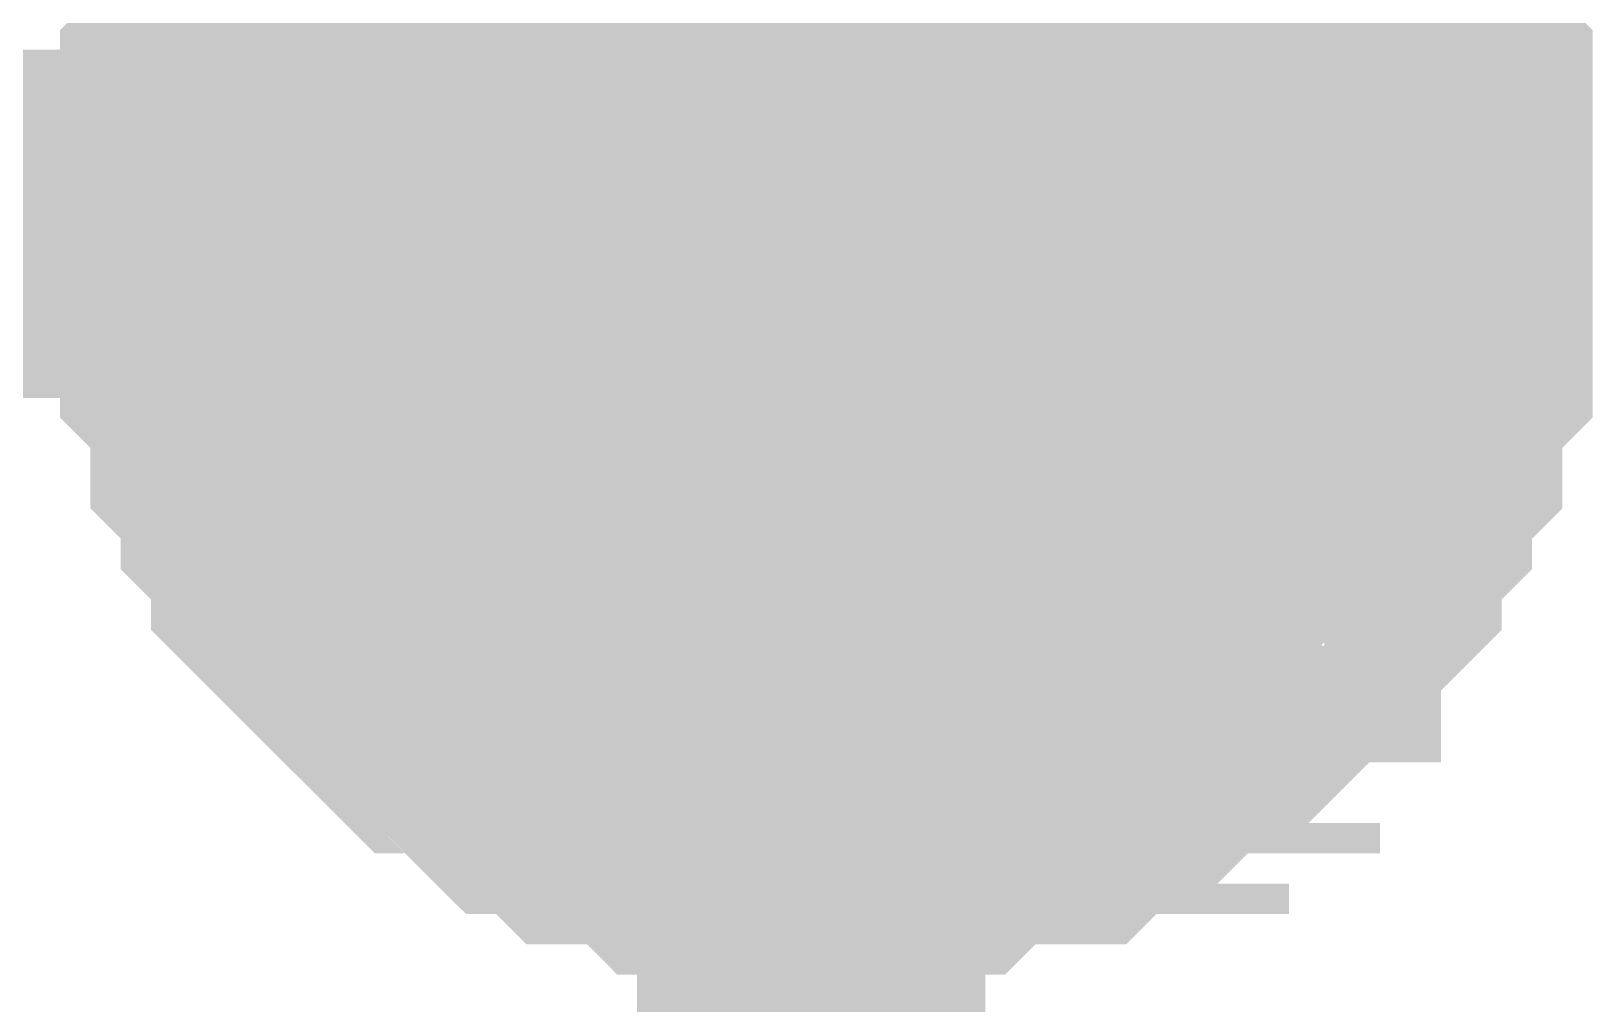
# Model space of a CAD drawing. Header units: inches. Extents: x 0 to 841, y 0 to 594.
# Drawn here: x 76.833 to 78.177, y 64.315 to 65.152 of the extents above; entities that cross this region are included whole.
import ezdxf

# ---------------------------------------------------------------- set-up
doc = ezdxf.new("R2010")
doc.units = ezdxf.units.IN
doc.layers.add('Sheet', color=255, linetype='Continuous')

msp = doc.modelspace()

# ---------------------------------------------------------------- linework, layer by layer
at = {"layer": 'Sheet'}
for points in [[(77.5045, 94.9846, 0.2997, 0.2997, 0), (77.5045, 64.9867, 0.2997, 0.2997, 0), (77.5045, 55.0048, 0.2997, 0.2997, 0), (77.5045, 44.9968, 0.2997, 0.2997, 0), (77.5045, 34.9888, 0.2997, 0.2997, 0)], [(77.008, 64.9867, 0.2997, 0.2997, 0), (77.008, 65.0128, 0.2997, 0.2997, 0), (77.008, 65.039, 0.2997, 0.2997, 0), (77.008, 65.0651, 0.2997, 0.2997, 0), (77.008, 65.0912, 0.2997, 0.2997, 0), (77.0342, 65.1174, 0.2997, 0.2997, 0), (77.0342, 65.1435, 0.2997, 0.2997, 0), (77.0342, 65.1696, 0.2997, 0.2997, 0), (77.0603, 65.1958, 0.2997, 0.2997, 0), (77.0603, 65.2219, 0.2997, 0.2997, 0), (77.0603, 65.248, 0.2997, 0.2997, 0), (77.0864, 65.248, 0.2997, 0.2997, 0), (77.0864, 65.2742, 0.2997, 0.2997, 0), (77.1126, 65.3003, 0.2997, 0.2997, 0), (77.1126, 65.3264, 0.2997, 0.2997, 0)], [(77.008, 64.9867, 0.2997, 0.2997, 0), (77.008, 65.0128, 0.2997, 0.2997, 0), (77.008, 65.039, 0.2997, 0.2997, 0), (77.008, 65.0651, 0.2997, 0.2997, 0), (77.008, 65.0912, 0.2997, 0.2997, 0), (77.0342, 65.1174, 0.2997, 0.2997, 0), (77.0342, 65.1435, 0.2997, 0.2997, 0), (77.0342, 65.1696, 0.2997, 0.2997, 0), (77.0603, 65.1958, 0.2997, 0.2997, 0), (77.0603, 65.2219, 0.2997, 0.2997, 0), (77.0603, 65.248, 0.2997, 0.2997, 0), (77.0864, 65.248, 0.2997, 0.2997, 0), (77.0864, 65.2742, 0.2997, 0.2997, 0), (77.1126, 65.3003, 0.2997, 0.2997, 0), (77.1126, 65.3264, 0.2997, 0.2997, 0)], [(77.008, 64.9867, 0.2997, 0.2997, 0), (77.008, 65.0128, 0.2997, 0.2997, 0), (77.008, 65.039, 0.2997, 0.2997, 0), (77.008, 65.0651, 0.2997, 0.2997, 0), (77.008, 65.0912, 0.2997, 0.2997, 0), (77.0342, 65.1174, 0.2997, 0.2997, 0), (77.0342, 65.1435, 0.2997, 0.2997, 0), (77.0342, 65.1696, 0.2997, 0.2997, 0), (77.0603, 65.1958, 0.2997, 0.2997, 0), (77.0603, 65.2219, 0.2997, 0.2997, 0), (77.0603, 65.248, 0.2997, 0.2997, 0), (77.0864, 65.248, 0.2997, 0.2997, 0), (77.0864, 65.2742, 0.2997, 0.2997, 0), (77.1126, 65.3003, 0.2997, 0.2997, 0), (77.1126, 65.3264, 0.2997, 0.2997, 0)], [(77.008, 64.9867, 0.2997, 0.2997, 0), (77.008, 65.0128, 0.2997, 0.2997, 0), (77.008, 65.039, 0.2997, 0.2997, 0), (77.008, 65.0651, 0.2997, 0.2997, 0), (77.008, 65.0912, 0.2997, 0.2997, 0), (77.0342, 65.1174, 0.2997, 0.2997, 0), (77.0342, 65.1435, 0.2997, 0.2997, 0), (77.0342, 65.1696, 0.2997, 0.2997, 0), (77.0603, 65.1958, 0.2997, 0.2997, 0), (77.0603, 65.2219, 0.2997, 0.2997, 0), (77.0603, 65.248, 0.2997, 0.2997, 0), (77.0864, 65.248, 0.2997, 0.2997, 0), (77.0864, 65.2742, 0.2997, 0.2997, 0), (77.1126, 65.3003, 0.2997, 0.2997, 0), (77.1126, 65.3264, 0.2997, 0.2997, 0)], [(77.8965, 65.3264, 0.2997, 0.2997, 0), (77.9226, 65.3003, 0.2997, 0.2997, 0), (77.9488, 65.2742, 0.2997, 0.2997, 0), (77.9488, 65.248, 0.2997, 0.2997, 0), (77.9749, 65.248, 0.2997, 0.2997, 0), (77.9749, 65.2219, 0.2997, 0.2997, 0), (77.9749, 65.1958, 0.2997, 0.2997, 0), (78.001, 65.1696, 0.2997, 0.2997, 0), (78.001, 65.1435, 0.2997, 0.2997, 0), (78.001, 65.1174, 0.2997, 0.2997, 0), (78.0272, 65.0912, 0.2997, 0.2997, 0), (78.0272, 65.0651, 0.2997, 0.2997, 0), (78.0272, 65.039, 0.2997, 0.2997, 0), (78.0272, 65.0128, 0.2997, 0.2997, 0), (78.0272, 64.9867, 0.2997, 0.2997, 0)], [(77.8965, 65.3264, 0.2997, 0.2997, 0), (77.9226, 65.3003, 0.2997, 0.2997, 0), (77.9488, 65.2742, 0.2997, 0.2997, 0), (77.9488, 65.248, 0.2997, 0.2997, 0), (77.9749, 65.248, 0.2997, 0.2997, 0), (77.9749, 65.2219, 0.2997, 0.2997, 0), (77.9749, 65.1958, 0.2997, 0.2997, 0), (78.001, 65.1696, 0.2997, 0.2997, 0), (78.001, 65.1435, 0.2997, 0.2997, 0), (78.001, 65.1174, 0.2997, 0.2997, 0), (78.0272, 65.0912, 0.2997, 0.2997, 0), (78.0272, 65.0651, 0.2997, 0.2997, 0), (78.0272, 65.039, 0.2997, 0.2997, 0), (78.0272, 65.0128, 0.2997, 0.2997, 0), (78.0272, 64.9867, 0.2997, 0.2997, 0)], [(77.8965, 65.3264, 0.2997, 0.2997, 0), (77.9226, 65.3003, 0.2997, 0.2997, 0), (77.9488, 65.2742, 0.2997, 0.2997, 0), (77.9488, 65.248, 0.2997, 0.2997, 0), (77.9749, 65.248, 0.2997, 0.2997, 0), (77.9749, 65.2219, 0.2997, 0.2997, 0), (77.9749, 65.1958, 0.2997, 0.2997, 0), (78.001, 65.1696, 0.2997, 0.2997, 0), (78.001, 65.1435, 0.2997, 0.2997, 0), (78.001, 65.1174, 0.2997, 0.2997, 0), (78.0272, 65.0912, 0.2997, 0.2997, 0), (78.0272, 65.0651, 0.2997, 0.2997, 0), (78.0272, 65.039, 0.2997, 0.2997, 0), (78.0272, 65.0128, 0.2997, 0.2997, 0), (78.0272, 64.9867, 0.2997, 0.2997, 0)], [(77.8965, 65.3264, 0.2997, 0.2997, 0), (77.9226, 65.3003, 0.2997, 0.2997, 0), (77.9488, 65.2742, 0.2997, 0.2997, 0), (77.9488, 65.248, 0.2997, 0.2997, 0), (77.9749, 65.248, 0.2997, 0.2997, 0), (77.9749, 65.2219, 0.2997, 0.2997, 0), (77.9749, 65.1958, 0.2997, 0.2997, 0), (78.001, 65.1696, 0.2997, 0.2997, 0), (78.001, 65.1435, 0.2997, 0.2997, 0), (78.001, 65.1174, 0.2997, 0.2997, 0), (78.0272, 65.0912, 0.2997, 0.2997, 0), (78.0272, 65.0651, 0.2997, 0.2997, 0), (78.0272, 65.039, 0.2997, 0.2997, 0), (78.0272, 65.0128, 0.2997, 0.2997, 0), (78.0272, 64.9867, 0.2997, 0.2997, 0)], [(77.008, 64.9867, 0.0991, 0.0991, 0), (77.008, 65.0128, 0.0991, 0.0991, 0), (77.008, 65.039, 0.0991, 0.0991, 0), (77.008, 65.0651, 0.0991, 0.0991, 0), (77.008, 65.0912, 0.0991, 0.0991, 0), (77.0342, 65.1174, 0.0991, 0.0991, 0), (77.0342, 65.1435, 0.0991, 0.0991, 0), (77.0342, 65.1696, 0.0991, 0.0991, 0), (77.0603, 65.1958, 0.0991, 0.0991, 0), (77.0603, 65.2219, 0.0991, 0.0991, 0)], [(77.008, 64.9867, 0.0991, 0.0991, 0), (77.008, 65.0128, 0.0991, 0.0991, 0), (77.008, 65.039, 0.0991, 0.0991, 0), (77.008, 65.0651, 0.0991, 0.0991, 0), (77.008, 65.0912, 0.0991, 0.0991, 0), (77.0342, 65.1174, 0.0991, 0.0991, 0), (77.0342, 65.1435, 0.0991, 0.0991, 0), (77.0342, 65.1696, 0.0991, 0.0991, 0), (77.0603, 65.1958, 0.0991, 0.0991, 0), (77.0603, 65.2219, 0.0991, 0.0991, 0)], [(77.008, 64.9867, 0.0991, 0.0991, 0), (77.008, 65.0128, 0.0991, 0.0991, 0), (77.008, 65.039, 0.0991, 0.0991, 0), (77.008, 65.0651, 0.0991, 0.0991, 0), (77.008, 65.0912, 0.0991, 0.0991, 0), (77.0342, 65.1174, 0.0991, 0.0991, 0), (77.0342, 65.1435, 0.0991, 0.0991, 0), (77.0342, 65.1696, 0.0991, 0.0991, 0), (77.0603, 65.1958, 0.0991, 0.0991, 0), (77.0603, 65.2219, 0.0991, 0.0991, 0)], [(77.008, 64.9867, 0.0991, 0.0991, 0), (77.008, 65.0128, 0.0991, 0.0991, 0), (77.008, 65.039, 0.0991, 0.0991, 0), (77.008, 65.0651, 0.0991, 0.0991, 0), (77.008, 65.0912, 0.0991, 0.0991, 0), (77.0342, 65.1174, 0.0991, 0.0991, 0), (77.0342, 65.1435, 0.0991, 0.0991, 0), (77.0342, 65.1696, 0.0991, 0.0991, 0), (77.0603, 65.1958, 0.0991, 0.0991, 0), (77.0603, 65.2219, 0.0991, 0.0991, 0)], [(77.9749, 65.2219, 0.0991, 0.0991, 0), (77.9749, 65.1958, 0.0991, 0.0991, 0), (78.001, 65.1696, 0.0991, 0.0991, 0), (78.001, 65.1435, 0.0991, 0.0991, 0), (78.001, 65.1174, 0.0991, 0.0991, 0), (78.0272, 65.0912, 0.0991, 0.0991, 0), (78.0272, 65.0651, 0.0991, 0.0991, 0), (78.0272, 65.039, 0.0991, 0.0991, 0), (78.0272, 65.0128, 0.0991, 0.0991, 0), (78.0272, 64.9867, 0.0991, 0.0991, 0)], [(77.9749, 65.2219, 0.0991, 0.0991, 0), (77.9749, 65.1958, 0.0991, 0.0991, 0), (78.001, 65.1696, 0.0991, 0.0991, 0), (78.001, 65.1435, 0.0991, 0.0991, 0), (78.001, 65.1174, 0.0991, 0.0991, 0), (78.0272, 65.0912, 0.0991, 0.0991, 0), (78.0272, 65.0651, 0.0991, 0.0991, 0), (78.0272, 65.039, 0.0991, 0.0991, 0), (78.0272, 65.0128, 0.0991, 0.0991, 0), (78.0272, 64.9867, 0.0991, 0.0991, 0)], [(77.9749, 65.2219, 0.0991, 0.0991, 0), (77.9749, 65.1958, 0.0991, 0.0991, 0), (78.001, 65.1696, 0.0991, 0.0991, 0), (78.001, 65.1435, 0.0991, 0.0991, 0), (78.001, 65.1174, 0.0991, 0.0991, 0), (78.0272, 65.0912, 0.0991, 0.0991, 0), (78.0272, 65.0651, 0.0991, 0.0991, 0), (78.0272, 65.039, 0.0991, 0.0991, 0), (78.0272, 65.0128, 0.0991, 0.0991, 0), (78.0272, 64.9867, 0.0991, 0.0991, 0)], [(77.9749, 65.2219, 0.0991, 0.0991, 0), (77.9749, 65.1958, 0.0991, 0.0991, 0), (78.001, 65.1696, 0.0991, 0.0991, 0), (78.001, 65.1435, 0.0991, 0.0991, 0), (78.001, 65.1174, 0.0991, 0.0991, 0), (78.0272, 65.0912, 0.0991, 0.0991, 0), (78.0272, 65.0651, 0.0991, 0.0991, 0), (78.0272, 65.039, 0.0991, 0.0991, 0), (78.0272, 65.0128, 0.0991, 0.0991, 0), (78.0272, 64.9867, 0.0991, 0.0991, 0)], [(72.5135, 64.9867, 0.2997, 0.2997, 0), (77.5045, 64.9867, 0.2997, 0.2997, 0)], [(77.5045, 64.4902, 0.2997, 0.2997, 0), (77.4784, 64.4902, 0.2997, 0.2997, 0), (77.4523, 64.4902, 0.2997, 0.2997, 0), (77.4261, 64.4902, 0.2997, 0.2997, 0), (77.4, 64.4902, 0.2997, 0.2997, 0), (77.3739, 64.5164, 0.2997, 0.2997, 0), (77.3739, 64.5164, 0.2997, 0.2997, 0), (77.3478, 64.5164, 0.2997, 0.2997, 0), (77.3216, 64.5164, 0.2997, 0.2997, 0), (77.2955, 64.5425, 0.2997, 0.2997, 0), (77.2694, 64.5425, 0.2997, 0.2997, 0), (77.2432, 64.5686, 0.2997, 0.2997, 0), (77.2432, 64.5686, 0.2997, 0.2997, 0), (77.2171, 64.5948, 0.2997, 0.2997, 0), (77.191, 64.5948, 0.2997, 0.2997, 0), (77.1648, 64.6209, 0.2997, 0.2997, 0), (77.1648, 64.6209, 0.2997, 0.2997, 0), (77.1387, 64.647, 0.2997, 0.2997, 0), (77.1126, 64.6731, 0.2997, 0.2997, 0), (77.1126, 64.6731, 0.2997, 0.2997, 0), (77.0864, 64.6993, 0.2997, 0.2997, 0), (77.0864, 64.7254, 0.2997, 0.2997, 0), (77.0603, 64.7515, 0.2997, 0.2997, 0), (77.0603, 64.7777, 0.2997, 0.2997, 0), (77.0603, 64.7777, 0.2997, 0.2997, 0), (77.0342, 64.8038, 0.2997, 0.2997, 0), (77.0342, 64.8299, 0.2997, 0.2997, 0), (77.0342, 64.8561, 0.2997, 0.2997, 0), (77.008, 64.8822, 0.2997, 0.2997, 0), (77.008, 64.9083, 0.2997, 0.2997, 0), (77.008, 64.9345, 0.2997, 0.2997, 0), (77.008, 64.9606, 0.2997, 0.2997, 0), (77.008, 64.9867, 0.2997, 0.2997, 0)], [(77.008, 64.9867, 0.2997, 0.2997, 0), (77.008, 64.9867, 0.2997, 0.2997, 0)], [(77.5045, 64.4902, 0.2997, 0.2997, 0), (77.4784, 64.4902, 0.2997, 0.2997, 0), (77.4523, 64.4902, 0.2997, 0.2997, 0), (77.4261, 64.4902, 0.2997, 0.2997, 0), (77.4, 64.4902, 0.2997, 0.2997, 0), (77.3739, 64.5164, 0.2997, 0.2997, 0), (77.3739, 64.5164, 0.2997, 0.2997, 0), (77.3478, 64.5164, 0.2997, 0.2997, 0), (77.3216, 64.5164, 0.2997, 0.2997, 0), (77.2955, 64.5425, 0.2997, 0.2997, 0), (77.2694, 64.5425, 0.2997, 0.2997, 0), (77.2432, 64.5686, 0.2997, 0.2997, 0), (77.2432, 64.5686, 0.2997, 0.2997, 0), (77.2171, 64.5948, 0.2997, 0.2997, 0), (77.191, 64.5948, 0.2997, 0.2997, 0), (77.1648, 64.6209, 0.2997, 0.2997, 0), (77.1648, 64.6209, 0.2997, 0.2997, 0), (77.1387, 64.647, 0.2997, 0.2997, 0), (77.1126, 64.6731, 0.2997, 0.2997, 0), (77.1126, 64.6731, 0.2997, 0.2997, 0), (77.0864, 64.6993, 0.2997, 0.2997, 0), (77.0864, 64.7254, 0.2997, 0.2997, 0), (77.0603, 64.7515, 0.2997, 0.2997, 0), (77.0603, 64.7777, 0.2997, 0.2997, 0), (77.0603, 64.7777, 0.2997, 0.2997, 0), (77.0342, 64.8038, 0.2997, 0.2997, 0), (77.0342, 64.8299, 0.2997, 0.2997, 0), (77.0342, 64.8561, 0.2997, 0.2997, 0), (77.008, 64.8822, 0.2997, 0.2997, 0), (77.008, 64.9083, 0.2997, 0.2997, 0), (77.008, 64.9345, 0.2997, 0.2997, 0), (77.008, 64.9606, 0.2997, 0.2997, 0), (77.008, 64.9867, 0.2997, 0.2997, 0)], [(77.008, 64.9867, 0.2997, 0.2997, 0), (77.008, 64.9867, 0.2997, 0.2997, 0)], [(77.5045, 64.4902, 0.2997, 0.2997, 0), (77.4784, 64.4902, 0.2997, 0.2997, 0), (77.4523, 64.4902, 0.2997, 0.2997, 0), (77.4261, 64.4902, 0.2997, 0.2997, 0), (77.4, 64.4902, 0.2997, 0.2997, 0), (77.3739, 64.5164, 0.2997, 0.2997, 0), (77.3739, 64.5164, 0.2997, 0.2997, 0), (77.3478, 64.5164, 0.2997, 0.2997, 0), (77.3216, 64.5164, 0.2997, 0.2997, 0), (77.2955, 64.5425, 0.2997, 0.2997, 0), (77.2694, 64.5425, 0.2997, 0.2997, 0), (77.2432, 64.5686, 0.2997, 0.2997, 0), (77.2432, 64.5686, 0.2997, 0.2997, 0), (77.2171, 64.5948, 0.2997, 0.2997, 0), (77.191, 64.5948, 0.2997, 0.2997, 0), (77.1648, 64.6209, 0.2997, 0.2997, 0), (77.1648, 64.6209, 0.2997, 0.2997, 0), (77.1387, 64.647, 0.2997, 0.2997, 0), (77.1126, 64.6731, 0.2997, 0.2997, 0), (77.1126, 64.6731, 0.2997, 0.2997, 0), (77.0864, 64.6993, 0.2997, 0.2997, 0), (77.0864, 64.7254, 0.2997, 0.2997, 0), (77.0603, 64.7515, 0.2997, 0.2997, 0), (77.0603, 64.7777, 0.2997, 0.2997, 0), (77.0603, 64.7777, 0.2997, 0.2997, 0), (77.0342, 64.8038, 0.2997, 0.2997, 0), (77.0342, 64.8299, 0.2997, 0.2997, 0), (77.0342, 64.8561, 0.2997, 0.2997, 0), (77.008, 64.8822, 0.2997, 0.2997, 0), (77.008, 64.9083, 0.2997, 0.2997, 0), (77.008, 64.9345, 0.2997, 0.2997, 0), (77.008, 64.9606, 0.2997, 0.2997, 0), (77.008, 64.9867, 0.2997, 0.2997, 0)], [(77.008, 64.9867, 0.2997, 0.2997, 0), (77.008, 64.9867, 0.2997, 0.2997, 0)], [(77.5045, 64.4902, 0.2997, 0.2997, 0), (77.4784, 64.4902, 0.2997, 0.2997, 0), (77.4523, 64.4902, 0.2997, 0.2997, 0), (77.4261, 64.4902, 0.2997, 0.2997, 0), (77.4, 64.4902, 0.2997, 0.2997, 0), (77.3739, 64.5164, 0.2997, 0.2997, 0), (77.3739, 64.5164, 0.2997, 0.2997, 0), (77.3478, 64.5164, 0.2997, 0.2997, 0), (77.3216, 64.5164, 0.2997, 0.2997, 0), (77.2955, 64.5425, 0.2997, 0.2997, 0), (77.2694, 64.5425, 0.2997, 0.2997, 0), (77.2432, 64.5686, 0.2997, 0.2997, 0), (77.2432, 64.5686, 0.2997, 0.2997, 0), (77.2171, 64.5948, 0.2997, 0.2997, 0), (77.191, 64.5948, 0.2997, 0.2997, 0), (77.1648, 64.6209, 0.2997, 0.2997, 0), (77.1648, 64.6209, 0.2997, 0.2997, 0), (77.1387, 64.647, 0.2997, 0.2997, 0), (77.1126, 64.6731, 0.2997, 0.2997, 0), (77.1126, 64.6731, 0.2997, 0.2997, 0), (77.0864, 64.6993, 0.2997, 0.2997, 0), (77.0864, 64.7254, 0.2997, 0.2997, 0), (77.0603, 64.7515, 0.2997, 0.2997, 0), (77.0603, 64.7777, 0.2997, 0.2997, 0), (77.0603, 64.7777, 0.2997, 0.2997, 0), (77.0342, 64.8038, 0.2997, 0.2997, 0), (77.0342, 64.8299, 0.2997, 0.2997, 0), (77.0342, 64.8561, 0.2997, 0.2997, 0), (77.008, 64.8822, 0.2997, 0.2997, 0), (77.008, 64.9083, 0.2997, 0.2997, 0), (77.008, 64.9345, 0.2997, 0.2997, 0), (77.008, 64.9606, 0.2997, 0.2997, 0), (77.008, 64.9867, 0.2997, 0.2997, 0)], [(77.008, 64.9867, 0.2997, 0.2997, 0), (77.008, 64.9867, 0.2997, 0.2997, 0)], [(78.0272, 64.9867, 0.2997, 0.2997, 0), (78.0272, 64.9606, 0.2997, 0.2997, 0), (78.0272, 64.9345, 0.2997, 0.2997, 0), (78.0272, 64.9083, 0.2997, 0.2997, 0), (78.0272, 64.8822, 0.2997, 0.2997, 0), (78.001, 64.8561, 0.2997, 0.2997, 0), (78.001, 64.8299, 0.2997, 0.2997, 0), (78.001, 64.8038, 0.2997, 0.2997, 0), (77.9749, 64.7777, 0.2997, 0.2997, 0), (77.9749, 64.7777, 0.2997, 0.2997, 0), (77.9749, 64.7515, 0.2997, 0.2997, 0), (77.9488, 64.7254, 0.2997, 0.2997, 0), (77.9488, 64.6993, 0.2997, 0.2997, 0), (77.9226, 64.6731, 0.2997, 0.2997, 0), (77.8965, 64.6731, 0.2997, 0.2997, 0), (77.8965, 64.647, 0.2997, 0.2997, 0), (77.8704, 64.6209, 0.2997, 0.2997, 0), (77.8442, 64.6209, 0.2997, 0.2997, 0), (77.8442, 64.5948, 0.2997, 0.2997, 0), (77.8181, 64.5948, 0.2997, 0.2997, 0), (77.792, 64.5686, 0.2997, 0.2997, 0), (77.7658, 64.5686, 0.2997, 0.2997, 0), (77.7658, 64.5425, 0.2997, 0.2997, 0), (77.7397, 64.5425, 0.2997, 0.2997, 0), (77.7136, 64.5164, 0.2997, 0.2997, 0), (77.6875, 64.5164, 0.2997, 0.2997, 0), (77.6613, 64.5164, 0.2997, 0.2997, 0), (77.6352, 64.5164, 0.2997, 0.2997, 0), (77.6091, 64.4902, 0.2997, 0.2997, 0), (77.5829, 64.4902, 0.2997, 0.2997, 0), (77.5568, 64.4902, 0.2997, 0.2997, 0), (77.5307, 64.4902, 0.2997, 0.2997, 0), (77.5045, 64.4902, 0.2997, 0.2997, 0)], [(78.0272, 64.9867, 0.2997, 0.2997, 0), (78.0272, 64.9606, 0.2997, 0.2997, 0), (78.0272, 64.9345, 0.2997, 0.2997, 0), (78.0272, 64.9083, 0.2997, 0.2997, 0), (78.0272, 64.8822, 0.2997, 0.2997, 0), (78.001, 64.8561, 0.2997, 0.2997, 0), (78.001, 64.8299, 0.2997, 0.2997, 0), (78.001, 64.8038, 0.2997, 0.2997, 0), (77.9749, 64.7777, 0.2997, 0.2997, 0), (77.9749, 64.7777, 0.2997, 0.2997, 0), (77.9749, 64.7515, 0.2997, 0.2997, 0), (77.9488, 64.7254, 0.2997, 0.2997, 0), (77.9488, 64.6993, 0.2997, 0.2997, 0), (77.9226, 64.6731, 0.2997, 0.2997, 0), (77.8965, 64.6731, 0.2997, 0.2997, 0), (77.8965, 64.647, 0.2997, 0.2997, 0), (77.8704, 64.6209, 0.2997, 0.2997, 0), (77.8442, 64.6209, 0.2997, 0.2997, 0), (77.8442, 64.5948, 0.2997, 0.2997, 0), (77.8181, 64.5948, 0.2997, 0.2997, 0), (77.792, 64.5686, 0.2997, 0.2997, 0), (77.7658, 64.5686, 0.2997, 0.2997, 0), (77.7658, 64.5425, 0.2997, 0.2997, 0), (77.7397, 64.5425, 0.2997, 0.2997, 0), (77.7136, 64.5164, 0.2997, 0.2997, 0), (77.6875, 64.5164, 0.2997, 0.2997, 0), (77.6613, 64.5164, 0.2997, 0.2997, 0), (77.6352, 64.5164, 0.2997, 0.2997, 0), (77.6091, 64.4902, 0.2997, 0.2997, 0), (77.5829, 64.4902, 0.2997, 0.2997, 0), (77.5568, 64.4902, 0.2997, 0.2997, 0), (77.5307, 64.4902, 0.2997, 0.2997, 0), (77.5045, 64.4902, 0.2997, 0.2997, 0)], [(78.0272, 64.9867, 0.2997, 0.2997, 0), (78.0272, 64.9606, 0.2997, 0.2997, 0), (78.0272, 64.9345, 0.2997, 0.2997, 0), (78.0272, 64.9083, 0.2997, 0.2997, 0), (78.0272, 64.8822, 0.2997, 0.2997, 0), (78.001, 64.8561, 0.2997, 0.2997, 0), (78.001, 64.8299, 0.2997, 0.2997, 0), (78.001, 64.8038, 0.2997, 0.2997, 0), (77.9749, 64.7777, 0.2997, 0.2997, 0), (77.9749, 64.7777, 0.2997, 0.2997, 0), (77.9749, 64.7515, 0.2997, 0.2997, 0), (77.9488, 64.7254, 0.2997, 0.2997, 0), (77.9488, 64.6993, 0.2997, 0.2997, 0), (77.9226, 64.6731, 0.2997, 0.2997, 0), (77.8965, 64.6731, 0.2997, 0.2997, 0), (77.8965, 64.647, 0.2997, 0.2997, 0), (77.8704, 64.6209, 0.2997, 0.2997, 0), (77.8442, 64.6209, 0.2997, 0.2997, 0), (77.8442, 64.5948, 0.2997, 0.2997, 0), (77.8181, 64.5948, 0.2997, 0.2997, 0), (77.792, 64.5686, 0.2997, 0.2997, 0), (77.7658, 64.5686, 0.2997, 0.2997, 0), (77.7658, 64.5425, 0.2997, 0.2997, 0), (77.7397, 64.5425, 0.2997, 0.2997, 0), (77.7136, 64.5164, 0.2997, 0.2997, 0), (77.6875, 64.5164, 0.2997, 0.2997, 0), (77.6613, 64.5164, 0.2997, 0.2997, 0), (77.6352, 64.5164, 0.2997, 0.2997, 0), (77.6091, 64.4902, 0.2997, 0.2997, 0), (77.5829, 64.4902, 0.2997, 0.2997, 0), (77.5568, 64.4902, 0.2997, 0.2997, 0), (77.5307, 64.4902, 0.2997, 0.2997, 0), (77.5045, 64.4902, 0.2997, 0.2997, 0)], [(78.0272, 64.9867, 0.2997, 0.2997, 0), (78.0272, 64.9606, 0.2997, 0.2997, 0), (78.0272, 64.9345, 0.2997, 0.2997, 0), (78.0272, 64.9083, 0.2997, 0.2997, 0), (78.0272, 64.8822, 0.2997, 0.2997, 0), (78.001, 64.8561, 0.2997, 0.2997, 0), (78.001, 64.8299, 0.2997, 0.2997, 0), (78.001, 64.8038, 0.2997, 0.2997, 0), (77.9749, 64.7777, 0.2997, 0.2997, 0), (77.9749, 64.7777, 0.2997, 0.2997, 0), (77.9749, 64.7515, 0.2997, 0.2997, 0), (77.9488, 64.7254, 0.2997, 0.2997, 0), (77.9488, 64.6993, 0.2997, 0.2997, 0), (77.9226, 64.6731, 0.2997, 0.2997, 0), (77.8965, 64.6731, 0.2997, 0.2997, 0), (77.8965, 64.647, 0.2997, 0.2997, 0), (77.8704, 64.6209, 0.2997, 0.2997, 0), (77.8442, 64.6209, 0.2997, 0.2997, 0), (77.8442, 64.5948, 0.2997, 0.2997, 0), (77.8181, 64.5948, 0.2997, 0.2997, 0), (77.792, 64.5686, 0.2997, 0.2997, 0), (77.7658, 64.5686, 0.2997, 0.2997, 0), (77.7658, 64.5425, 0.2997, 0.2997, 0), (77.7397, 64.5425, 0.2997, 0.2997, 0), (77.7136, 64.5164, 0.2997, 0.2997, 0), (77.6875, 64.5164, 0.2997, 0.2997, 0), (77.6613, 64.5164, 0.2997, 0.2997, 0), (77.6352, 64.5164, 0.2997, 0.2997, 0), (77.6091, 64.4902, 0.2997, 0.2997, 0), (77.5829, 64.4902, 0.2997, 0.2997, 0), (77.5568, 64.4902, 0.2997, 0.2997, 0), (77.5307, 64.4902, 0.2997, 0.2997, 0), (77.5045, 64.4902, 0.2997, 0.2997, 0)], [(78.0272, 64.9867, 0.2997, 0.2997, 0), (78.0272, 64.9867, 0.2997, 0.2997, 0), (78.0272, 64.9867, 0.2997, 0.2997, 0), (78.0272, 64.9867, 0.2997, 0.2997, 0), (78.0272, 64.9867, 0.2997, 0.2997, 0), (78.0272, 64.9867, 0.2997, 0.2997, 0), (78.0272, 64.9867, 0.2997, 0.2997, 0), (78.0272, 64.9867, 0.2997, 0.2997, 0), (78.0272, 64.9867, 0.2997, 0.2997, 0), (78.0272, 64.9867, 0.2997, 0.2997, 0), (78.0272, 64.9867, 0.2997, 0.2997, 0), (78.0272, 64.9867, 0.2997, 0.2997, 0), (78.0272, 64.9867, 0.2997, 0.2997, 0), (78.0272, 64.9867, 0.2997, 0.2997, 0), (78.0272, 64.9867, 0.2997, 0.2997, 0), (78.0272, 64.9867, 0.2997, 0.2997, 0), (78.0272, 64.9867, 0.2997, 0.2997, 0), (78.0272, 64.9867, 0.2997, 0.2997, 0), (78.0272, 64.9867, 0.2997, 0.2997, 0), (78.0272, 64.9867, 0.2997, 0.2997, 0), (78.0272, 64.9867, 0.2997, 0.2997, 0), (78.0272, 64.9867, 0.2997, 0.2997, 0), (78.0272, 64.9867, 0.2997, 0.2997, 0), (78.0272, 64.9867, 0.2997, 0.2997, 0), (78.0272, 64.9867, 0.2997, 0.2997, 0), (78.0272, 64.9867, 0.2997, 0.2997, 0), (78.0272, 64.9867, 0.2997, 0.2997, 0), (78.0272, 64.9867, 0.2997, 0.2997, 0), (78.0272, 64.9867, 0.2997, 0.2997, 0), (78.0272, 64.9867, 0.2997, 0.2997, 0), (78.0272, 64.9867, 0.2997, 0.2997, 0), (78.0272, 64.9867, 0.2997, 0.2997, 0), (78.0272, 64.9867, 0.2997, 0.2997, 0)], [(78.0272, 64.9867, 0.2997, 0.2997, 0), (78.0272, 64.9867, 0.2997, 0.2997, 0)], [(78.0272, 64.9867, 0.2997, 0.2997, 0), (78.0272, 64.9867, 0.2997, 0.2997, 0), (78.0272, 64.9867, 0.2997, 0.2997, 0), (78.0272, 64.9867, 0.2997, 0.2997, 0), (78.0272, 64.9867, 0.2997, 0.2997, 0), (78.0272, 64.9867, 0.2997, 0.2997, 0), (78.0272, 64.9867, 0.2997, 0.2997, 0), (78.0272, 64.9867, 0.2997, 0.2997, 0), (78.0272, 64.9867, 0.2997, 0.2997, 0), (78.0272, 64.9867, 0.2997, 0.2997, 0), (78.0272, 64.9867, 0.2997, 0.2997, 0), (78.0272, 64.9867, 0.2997, 0.2997, 0), (78.0272, 64.9867, 0.2997, 0.2997, 0), (78.0272, 64.9867, 0.2997, 0.2997, 0), (78.0272, 64.9867, 0.2997, 0.2997, 0), (78.0272, 64.9867, 0.2997, 0.2997, 0), (78.0272, 64.9867, 0.2997, 0.2997, 0), (78.0272, 64.9867, 0.2997, 0.2997, 0), (78.0272, 64.9867, 0.2997, 0.2997, 0), (78.0272, 64.9867, 0.2997, 0.2997, 0), (78.0272, 64.9867, 0.2997, 0.2997, 0), (78.0272, 64.9867, 0.2997, 0.2997, 0), (78.0272, 64.9867, 0.2997, 0.2997, 0), (78.0272, 64.9867, 0.2997, 0.2997, 0), (78.0272, 64.9867, 0.2997, 0.2997, 0), (78.0272, 64.9867, 0.2997, 0.2997, 0), (78.0272, 64.9867, 0.2997, 0.2997, 0), (78.0272, 64.9867, 0.2997, 0.2997, 0), (78.0272, 64.9867, 0.2997, 0.2997, 0), (78.0272, 64.9867, 0.2997, 0.2997, 0), (78.0272, 64.9867, 0.2997, 0.2997, 0), (78.0272, 64.9867, 0.2997, 0.2997, 0), (78.0272, 64.9867, 0.2997, 0.2997, 0)], [(78.0272, 64.9867, 0.2997, 0.2997, 0), (78.0272, 64.9867, 0.2997, 0.2997, 0)], [(78.0272, 64.9867, 0.2997, 0.2997, 0), (78.0272, 64.9867, 0.2997, 0.2997, 0), (78.0272, 64.9867, 0.2997, 0.2997, 0), (78.0272, 64.9867, 0.2997, 0.2997, 0), (78.0272, 64.9867, 0.2997, 0.2997, 0), (78.0272, 64.9867, 0.2997, 0.2997, 0), (78.0272, 64.9867, 0.2997, 0.2997, 0), (78.0272, 64.9867, 0.2997, 0.2997, 0), (78.0272, 64.9867, 0.2997, 0.2997, 0), (78.0272, 64.9867, 0.2997, 0.2997, 0), (78.0272, 64.9867, 0.2997, 0.2997, 0), (78.0272, 64.9867, 0.2997, 0.2997, 0), (78.0272, 64.9867, 0.2997, 0.2997, 0), (78.0272, 64.9867, 0.2997, 0.2997, 0), (78.0272, 64.9867, 0.2997, 0.2997, 0), (78.0272, 64.9867, 0.2997, 0.2997, 0), (78.0272, 64.9867, 0.2997, 0.2997, 0), (78.0272, 64.9867, 0.2997, 0.2997, 0), (78.0272, 64.9867, 0.2997, 0.2997, 0), (78.0272, 64.9867, 0.2997, 0.2997, 0), (78.0272, 64.9867, 0.2997, 0.2997, 0), (78.0272, 64.9867, 0.2997, 0.2997, 0), (78.0272, 64.9867, 0.2997, 0.2997, 0), (78.0272, 64.9867, 0.2997, 0.2997, 0), (78.0272, 64.9867, 0.2997, 0.2997, 0), (78.0272, 64.9867, 0.2997, 0.2997, 0), (78.0272, 64.9867, 0.2997, 0.2997, 0), (78.0272, 64.9867, 0.2997, 0.2997, 0), (78.0272, 64.9867, 0.2997, 0.2997, 0), (78.0272, 64.9867, 0.2997, 0.2997, 0), (78.0272, 64.9867, 0.2997, 0.2997, 0), (78.0272, 64.9867, 0.2997, 0.2997, 0), (78.0272, 64.9867, 0.2997, 0.2997, 0)], [(78.0272, 64.9867, 0.2997, 0.2997, 0), (78.0272, 64.9867, 0.2997, 0.2997, 0)], [(78.0272, 64.9867, 0.2997, 0.2997, 0), (78.0272, 64.9867, 0.2997, 0.2997, 0), (78.0272, 64.9867, 0.2997, 0.2997, 0), (78.0272, 64.9867, 0.2997, 0.2997, 0), (78.0272, 64.9867, 0.2997, 0.2997, 0), (78.0272, 64.9867, 0.2997, 0.2997, 0), (78.0272, 64.9867, 0.2997, 0.2997, 0), (78.0272, 64.9867, 0.2997, 0.2997, 0), (78.0272, 64.9867, 0.2997, 0.2997, 0), (78.0272, 64.9867, 0.2997, 0.2997, 0), (78.0272, 64.9867, 0.2997, 0.2997, 0), (78.0272, 64.9867, 0.2997, 0.2997, 0), (78.0272, 64.9867, 0.2997, 0.2997, 0), (78.0272, 64.9867, 0.2997, 0.2997, 0), (78.0272, 64.9867, 0.2997, 0.2997, 0), (78.0272, 64.9867, 0.2997, 0.2997, 0), (78.0272, 64.9867, 0.2997, 0.2997, 0), (78.0272, 64.9867, 0.2997, 0.2997, 0), (78.0272, 64.9867, 0.2997, 0.2997, 0), (78.0272, 64.9867, 0.2997, 0.2997, 0), (78.0272, 64.9867, 0.2997, 0.2997, 0), (78.0272, 64.9867, 0.2997, 0.2997, 0), (78.0272, 64.9867, 0.2997, 0.2997, 0), (78.0272, 64.9867, 0.2997, 0.2997, 0), (78.0272, 64.9867, 0.2997, 0.2997, 0), (78.0272, 64.9867, 0.2997, 0.2997, 0), (78.0272, 64.9867, 0.2997, 0.2997, 0), (78.0272, 64.9867, 0.2997, 0.2997, 0), (78.0272, 64.9867, 0.2997, 0.2997, 0), (78.0272, 64.9867, 0.2997, 0.2997, 0), (78.0272, 64.9867, 0.2997, 0.2997, 0), (78.0272, 64.9867, 0.2997, 0.2997, 0), (78.0272, 64.9867, 0.2997, 0.2997, 0)], [(78.0272, 64.9867, 0.2997, 0.2997, 0), (78.0272, 64.9867, 0.2997, 0.2997, 0)], [(77.5045, 64.4902, 0.0991, 0.0991, 0), (77.4784, 64.4902, 0.0991, 0.0991, 0), (77.4523, 64.4902, 0.0991, 0.0991, 0), (77.4261, 64.4902, 0.0991, 0.0991, 0), (77.4, 64.4902, 0.0991, 0.0991, 0), (77.3739, 64.5164, 0.0991, 0.0991, 0), (77.3739, 64.5164, 0.0991, 0.0991, 0), (77.3478, 64.5164, 0.0991, 0.0991, 0), (77.3216, 64.5164, 0.0991, 0.0991, 0), (77.2955, 64.5425, 0.0991, 0.0991, 0), (77.2694, 64.5425, 0.0991, 0.0991, 0), (77.2432, 64.5686, 0.0991, 0.0991, 0), (77.2432, 64.5686, 0.0991, 0.0991, 0), (77.2171, 64.5948, 0.0991, 0.0991, 0), (77.191, 64.5948, 0.0991, 0.0991, 0), (77.1648, 64.6209, 0.0991, 0.0991, 0), (77.1648, 64.6209, 0.0991, 0.0991, 0), (77.1387, 64.647, 0.0991, 0.0991, 0), (77.1126, 64.6731, 0.0991, 0.0991, 0), (77.1126, 64.6731, 0.0991, 0.0991, 0), (77.0864, 64.6993, 0.0991, 0.0991, 0), (77.0864, 64.7254, 0.0991, 0.0991, 0), (77.0603, 64.7515, 0.0991, 0.0991, 0), (77.0603, 64.7777, 0.0991, 0.0991, 0), (77.0603, 64.7777, 0.0991, 0.0991, 0), (77.0342, 64.8038, 0.0991, 0.0991, 0), (77.0342, 64.8299, 0.0991, 0.0991, 0), (77.0342, 64.8561, 0.0991, 0.0991, 0), (77.008, 64.8822, 0.0991, 0.0991, 0), (77.008, 64.9083, 0.0991, 0.0991, 0), (77.008, 64.9345, 0.0991, 0.0991, 0), (77.008, 64.9606, 0.0991, 0.0991, 0), (77.008, 64.9867, 0.0991, 0.0991, 0)], [(77.008, 64.9867, 0.0991, 0.0991, 0), (77.008, 64.9867, 0.0991, 0.0991, 0)], [(77.5045, 64.4902, 0.0991, 0.0991, 0), (77.4784, 64.4902, 0.0991, 0.0991, 0), (77.4523, 64.4902, 0.0991, 0.0991, 0), (77.4261, 64.4902, 0.0991, 0.0991, 0), (77.4, 64.4902, 0.0991, 0.0991, 0), (77.3739, 64.5164, 0.0991, 0.0991, 0), (77.3739, 64.5164, 0.0991, 0.0991, 0), (77.3478, 64.5164, 0.0991, 0.0991, 0), (77.3216, 64.5164, 0.0991, 0.0991, 0), (77.2955, 64.5425, 0.0991, 0.0991, 0), (77.2694, 64.5425, 0.0991, 0.0991, 0), (77.2432, 64.5686, 0.0991, 0.0991, 0), (77.2432, 64.5686, 0.0991, 0.0991, 0), (77.2171, 64.5948, 0.0991, 0.0991, 0), (77.191, 64.5948, 0.0991, 0.0991, 0), (77.1648, 64.6209, 0.0991, 0.0991, 0), (77.1648, 64.6209, 0.0991, 0.0991, 0), (77.1387, 64.647, 0.0991, 0.0991, 0), (77.1126, 64.6731, 0.0991, 0.0991, 0), (77.1126, 64.6731, 0.0991, 0.0991, 0), (77.0864, 64.6993, 0.0991, 0.0991, 0), (77.0864, 64.7254, 0.0991, 0.0991, 0), (77.0603, 64.7515, 0.0991, 0.0991, 0), (77.0603, 64.7777, 0.0991, 0.0991, 0), (77.0603, 64.7777, 0.0991, 0.0991, 0), (77.0342, 64.8038, 0.0991, 0.0991, 0), (77.0342, 64.8299, 0.0991, 0.0991, 0), (77.0342, 64.8561, 0.0991, 0.0991, 0), (77.008, 64.8822, 0.0991, 0.0991, 0), (77.008, 64.9083, 0.0991, 0.0991, 0), (77.008, 64.9345, 0.0991, 0.0991, 0), (77.008, 64.9606, 0.0991, 0.0991, 0), (77.008, 64.9867, 0.0991, 0.0991, 0)], [(77.008, 64.9867, 0.0991, 0.0991, 0), (77.008, 64.9867, 0.0991, 0.0991, 0)], [(77.5045, 64.4902, 0.0991, 0.0991, 0), (77.4784, 64.4902, 0.0991, 0.0991, 0), (77.4523, 64.4902, 0.0991, 0.0991, 0), (77.4261, 64.4902, 0.0991, 0.0991, 0), (77.4, 64.4902, 0.0991, 0.0991, 0), (77.3739, 64.5164, 0.0991, 0.0991, 0), (77.3739, 64.5164, 0.0991, 0.0991, 0), (77.3478, 64.5164, 0.0991, 0.0991, 0), (77.3216, 64.5164, 0.0991, 0.0991, 0), (77.2955, 64.5425, 0.0991, 0.0991, 0), (77.2694, 64.5425, 0.0991, 0.0991, 0), (77.2432, 64.5686, 0.0991, 0.0991, 0), (77.2432, 64.5686, 0.0991, 0.0991, 0), (77.2171, 64.5948, 0.0991, 0.0991, 0), (77.191, 64.5948, 0.0991, 0.0991, 0), (77.1648, 64.6209, 0.0991, 0.0991, 0), (77.1648, 64.6209, 0.0991, 0.0991, 0), (77.1387, 64.647, 0.0991, 0.0991, 0), (77.1126, 64.6731, 0.0991, 0.0991, 0), (77.1126, 64.6731, 0.0991, 0.0991, 0), (77.0864, 64.6993, 0.0991, 0.0991, 0), (77.0864, 64.7254, 0.0991, 0.0991, 0), (77.0603, 64.7515, 0.0991, 0.0991, 0), (77.0603, 64.7777, 0.0991, 0.0991, 0), (77.0603, 64.7777, 0.0991, 0.0991, 0), (77.0342, 64.8038, 0.0991, 0.0991, 0), (77.0342, 64.8299, 0.0991, 0.0991, 0), (77.0342, 64.8561, 0.0991, 0.0991, 0), (77.008, 64.8822, 0.0991, 0.0991, 0), (77.008, 64.9083, 0.0991, 0.0991, 0), (77.008, 64.9345, 0.0991, 0.0991, 0), (77.008, 64.9606, 0.0991, 0.0991, 0), (77.008, 64.9867, 0.0991, 0.0991, 0)], [(77.008, 64.9867, 0.0991, 0.0991, 0), (77.008, 64.9867, 0.0991, 0.0991, 0)], [(77.5045, 64.4902, 0.0991, 0.0991, 0), (77.4784, 64.4902, 0.0991, 0.0991, 0), (77.4523, 64.4902, 0.0991, 0.0991, 0), (77.4261, 64.4902, 0.0991, 0.0991, 0), (77.4, 64.4902, 0.0991, 0.0991, 0), (77.3739, 64.5164, 0.0991, 0.0991, 0), (77.3739, 64.5164, 0.0991, 0.0991, 0), (77.3478, 64.5164, 0.0991, 0.0991, 0), (77.3216, 64.5164, 0.0991, 0.0991, 0), (77.2955, 64.5425, 0.0991, 0.0991, 0), (77.2694, 64.5425, 0.0991, 0.0991, 0), (77.2432, 64.5686, 0.0991, 0.0991, 0), (77.2432, 64.5686, 0.0991, 0.0991, 0), (77.2171, 64.5948, 0.0991, 0.0991, 0), (77.191, 64.5948, 0.0991, 0.0991, 0), (77.1648, 64.6209, 0.0991, 0.0991, 0), (77.1648, 64.6209, 0.0991, 0.0991, 0), (77.1387, 64.647, 0.0991, 0.0991, 0), (77.1126, 64.6731, 0.0991, 0.0991, 0), (77.1126, 64.6731, 0.0991, 0.0991, 0), (77.0864, 64.6993, 0.0991, 0.0991, 0), (77.0864, 64.7254, 0.0991, 0.0991, 0), (77.0603, 64.7515, 0.0991, 0.0991, 0), (77.0603, 64.7777, 0.0991, 0.0991, 0), (77.0603, 64.7777, 0.0991, 0.0991, 0), (77.0342, 64.8038, 0.0991, 0.0991, 0), (77.0342, 64.8299, 0.0991, 0.0991, 0), (77.0342, 64.8561, 0.0991, 0.0991, 0), (77.008, 64.8822, 0.0991, 0.0991, 0), (77.008, 64.9083, 0.0991, 0.0991, 0), (77.008, 64.9345, 0.0991, 0.0991, 0), (77.008, 64.9606, 0.0991, 0.0991, 0), (77.008, 64.9867, 0.0991, 0.0991, 0)], [(77.008, 64.9867, 0.0991, 0.0991, 0), (77.008, 64.9867, 0.0991, 0.0991, 0)], [(78.0272, 64.9867, 0.0991, 0.0991, 0), (78.0272, 64.9606, 0.0991, 0.0991, 0), (78.0272, 64.9345, 0.0991, 0.0991, 0), (78.0272, 64.9083, 0.0991, 0.0991, 0), (78.0272, 64.8822, 0.0991, 0.0991, 0), (78.001, 64.8561, 0.0991, 0.0991, 0), (78.001, 64.8299, 0.0991, 0.0991, 0), (78.001, 64.8038, 0.0991, 0.0991, 0), (77.9749, 64.7777, 0.0991, 0.0991, 0), (77.9749, 64.7777, 0.0991, 0.0991, 0), (77.9749, 64.7515, 0.0991, 0.0991, 0), (77.9488, 64.7254, 0.0991, 0.0991, 0), (77.9488, 64.6993, 0.0991, 0.0991, 0), (77.9226, 64.6731, 0.0991, 0.0991, 0), (77.8965, 64.6731, 0.0991, 0.0991, 0), (77.8965, 64.647, 0.0991, 0.0991, 0), (77.8704, 64.6209, 0.0991, 0.0991, 0), (77.8442, 64.6209, 0.0991, 0.0991, 0), (77.8442, 64.5948, 0.0991, 0.0991, 0), (77.8181, 64.5948, 0.0991, 0.0991, 0), (77.792, 64.5686, 0.0991, 0.0991, 0), (77.7658, 64.5686, 0.0991, 0.0991, 0), (77.7658, 64.5425, 0.0991, 0.0991, 0), (77.7397, 64.5425, 0.0991, 0.0991, 0), (77.7136, 64.5164, 0.0991, 0.0991, 0), (77.6875, 64.5164, 0.0991, 0.0991, 0), (77.6613, 64.5164, 0.0991, 0.0991, 0), (77.6352, 64.5164, 0.0991, 0.0991, 0), (77.6091, 64.4902, 0.0991, 0.0991, 0), (77.5829, 64.4902, 0.0991, 0.0991, 0), (77.5568, 64.4902, 0.0991, 0.0991, 0), (77.5307, 64.4902, 0.0991, 0.0991, 0), (77.5045, 64.4902, 0.0991, 0.0991, 0)], [(78.0272, 64.9867, 0.0991, 0.0991, 0), (78.0272, 64.9606, 0.0991, 0.0991, 0), (78.0272, 64.9345, 0.0991, 0.0991, 0), (78.0272, 64.9083, 0.0991, 0.0991, 0), (78.0272, 64.8822, 0.0991, 0.0991, 0), (78.001, 64.8561, 0.0991, 0.0991, 0), (78.001, 64.8299, 0.0991, 0.0991, 0), (78.001, 64.8038, 0.0991, 0.0991, 0), (77.9749, 64.7777, 0.0991, 0.0991, 0), (77.9749, 64.7777, 0.0991, 0.0991, 0), (77.9749, 64.7515, 0.0991, 0.0991, 0), (77.9488, 64.7254, 0.0991, 0.0991, 0), (77.9488, 64.6993, 0.0991, 0.0991, 0), (77.9226, 64.6731, 0.0991, 0.0991, 0), (77.8965, 64.6731, 0.0991, 0.0991, 0), (77.8965, 64.647, 0.0991, 0.0991, 0), (77.8704, 64.6209, 0.0991, 0.0991, 0), (77.8442, 64.6209, 0.0991, 0.0991, 0), (77.8442, 64.5948, 0.0991, 0.0991, 0), (77.8181, 64.5948, 0.0991, 0.0991, 0), (77.792, 64.5686, 0.0991, 0.0991, 0), (77.7658, 64.5686, 0.0991, 0.0991, 0), (77.7658, 64.5425, 0.0991, 0.0991, 0), (77.7397, 64.5425, 0.0991, 0.0991, 0), (77.7136, 64.5164, 0.0991, 0.0991, 0), (77.6875, 64.5164, 0.0991, 0.0991, 0), (77.6613, 64.5164, 0.0991, 0.0991, 0), (77.6352, 64.5164, 0.0991, 0.0991, 0), (77.6091, 64.4902, 0.0991, 0.0991, 0), (77.5829, 64.4902, 0.0991, 0.0991, 0), (77.5568, 64.4902, 0.0991, 0.0991, 0), (77.5307, 64.4902, 0.0991, 0.0991, 0), (77.5045, 64.4902, 0.0991, 0.0991, 0)], [(78.0272, 64.9867, 0.0991, 0.0991, 0), (78.0272, 64.9606, 0.0991, 0.0991, 0), (78.0272, 64.9345, 0.0991, 0.0991, 0), (78.0272, 64.9083, 0.0991, 0.0991, 0), (78.0272, 64.8822, 0.0991, 0.0991, 0), (78.001, 64.8561, 0.0991, 0.0991, 0), (78.001, 64.8299, 0.0991, 0.0991, 0), (78.001, 64.8038, 0.0991, 0.0991, 0), (77.9749, 64.7777, 0.0991, 0.0991, 0), (77.9749, 64.7777, 0.0991, 0.0991, 0), (77.9749, 64.7515, 0.0991, 0.0991, 0), (77.9488, 64.7254, 0.0991, 0.0991, 0), (77.9488, 64.6993, 0.0991, 0.0991, 0), (77.9226, 64.6731, 0.0991, 0.0991, 0), (77.8965, 64.6731, 0.0991, 0.0991, 0), (77.8965, 64.647, 0.0991, 0.0991, 0), (77.8704, 64.6209, 0.0991, 0.0991, 0), (77.8442, 64.6209, 0.0991, 0.0991, 0), (77.8442, 64.5948, 0.0991, 0.0991, 0), (77.8181, 64.5948, 0.0991, 0.0991, 0), (77.792, 64.5686, 0.0991, 0.0991, 0), (77.7658, 64.5686, 0.0991, 0.0991, 0), (77.7658, 64.5425, 0.0991, 0.0991, 0), (77.7397, 64.5425, 0.0991, 0.0991, 0), (77.7136, 64.5164, 0.0991, 0.0991, 0), (77.6875, 64.5164, 0.0991, 0.0991, 0), (77.6613, 64.5164, 0.0991, 0.0991, 0), (77.6352, 64.5164, 0.0991, 0.0991, 0), (77.6091, 64.4902, 0.0991, 0.0991, 0), (77.5829, 64.4902, 0.0991, 0.0991, 0), (77.5568, 64.4902, 0.0991, 0.0991, 0), (77.5307, 64.4902, 0.0991, 0.0991, 0), (77.5045, 64.4902, 0.0991, 0.0991, 0)], [(78.0272, 64.9867, 0.0991, 0.0991, 0), (78.0272, 64.9606, 0.0991, 0.0991, 0), (78.0272, 64.9345, 0.0991, 0.0991, 0), (78.0272, 64.9083, 0.0991, 0.0991, 0), (78.0272, 64.8822, 0.0991, 0.0991, 0), (78.001, 64.8561, 0.0991, 0.0991, 0), (78.001, 64.8299, 0.0991, 0.0991, 0), (78.001, 64.8038, 0.0991, 0.0991, 0), (77.9749, 64.7777, 0.0991, 0.0991, 0), (77.9749, 64.7777, 0.0991, 0.0991, 0), (77.9749, 64.7515, 0.0991, 0.0991, 0), (77.9488, 64.7254, 0.0991, 0.0991, 0), (77.9488, 64.6993, 0.0991, 0.0991, 0), (77.9226, 64.6731, 0.0991, 0.0991, 0), (77.8965, 64.6731, 0.0991, 0.0991, 0), (77.8965, 64.647, 0.0991, 0.0991, 0), (77.8704, 64.6209, 0.0991, 0.0991, 0), (77.8442, 64.6209, 0.0991, 0.0991, 0), (77.8442, 64.5948, 0.0991, 0.0991, 0), (77.8181, 64.5948, 0.0991, 0.0991, 0), (77.792, 64.5686, 0.0991, 0.0991, 0), (77.7658, 64.5686, 0.0991, 0.0991, 0), (77.7658, 64.5425, 0.0991, 0.0991, 0), (77.7397, 64.5425, 0.0991, 0.0991, 0), (77.7136, 64.5164, 0.0991, 0.0991, 0), (77.6875, 64.5164, 0.0991, 0.0991, 0), (77.6613, 64.5164, 0.0991, 0.0991, 0), (77.6352, 64.5164, 0.0991, 0.0991, 0), (77.6091, 64.4902, 0.0991, 0.0991, 0), (77.5829, 64.4902, 0.0991, 0.0991, 0), (77.5568, 64.4902, 0.0991, 0.0991, 0), (77.5307, 64.4902, 0.0991, 0.0991, 0), (77.5045, 64.4902, 0.0991, 0.0991, 0)], [(78.0272, 64.9867, 0.0991, 0.0991, 0), (78.0272, 64.9867, 0.0991, 0.0991, 0), (78.0272, 64.9867, 0.0991, 0.0991, 0), (78.0272, 64.9867, 0.0991, 0.0991, 0), (78.0272, 64.9867, 0.0991, 0.0991, 0), (78.0272, 64.9867, 0.0991, 0.0991, 0), (78.0272, 64.9867, 0.0991, 0.0991, 0), (78.0272, 64.9867, 0.0991, 0.0991, 0), (78.0272, 64.9867, 0.0991, 0.0991, 0), (78.0272, 64.9867, 0.0991, 0.0991, 0), (78.0272, 64.9867, 0.0991, 0.0991, 0), (78.0272, 64.9867, 0.0991, 0.0991, 0), (78.0272, 64.9867, 0.0991, 0.0991, 0), (78.0272, 64.9867, 0.0991, 0.0991, 0), (78.0272, 64.9867, 0.0991, 0.0991, 0), (78.0272, 64.9867, 0.0991, 0.0991, 0), (78.0272, 64.9867, 0.0991, 0.0991, 0), (78.0272, 64.9867, 0.0991, 0.0991, 0), (78.0272, 64.9867, 0.0991, 0.0991, 0), (78.0272, 64.9867, 0.0991, 0.0991, 0), (78.0272, 64.9867, 0.0991, 0.0991, 0), (78.0272, 64.9867, 0.0991, 0.0991, 0), (78.0272, 64.9867, 0.0991, 0.0991, 0), (78.0272, 64.9867, 0.0991, 0.0991, 0), (78.0272, 64.9867, 0.0991, 0.0991, 0), (78.0272, 64.9867, 0.0991, 0.0991, 0), (78.0272, 64.9867, 0.0991, 0.0991, 0), (78.0272, 64.9867, 0.0991, 0.0991, 0), (78.0272, 64.9867, 0.0991, 0.0991, 0), (78.0272, 64.9867, 0.0991, 0.0991, 0), (78.0272, 64.9867, 0.0991, 0.0991, 0), (78.0272, 64.9867, 0.0991, 0.0991, 0), (78.0272, 64.9867, 0.0991, 0.0991, 0)], [(78.0272, 64.9867, 0.0991, 0.0991, 0), (78.0272, 64.9867, 0.0991, 0.0991, 0)], [(78.0272, 64.9867, 0.0991, 0.0991, 0), (78.0272, 64.9867, 0.0991, 0.0991, 0), (78.0272, 64.9867, 0.0991, 0.0991, 0), (78.0272, 64.9867, 0.0991, 0.0991, 0), (78.0272, 64.9867, 0.0991, 0.0991, 0), (78.0272, 64.9867, 0.0991, 0.0991, 0), (78.0272, 64.9867, 0.0991, 0.0991, 0), (78.0272, 64.9867, 0.0991, 0.0991, 0), (78.0272, 64.9867, 0.0991, 0.0991, 0), (78.0272, 64.9867, 0.0991, 0.0991, 0), (78.0272, 64.9867, 0.0991, 0.0991, 0), (78.0272, 64.9867, 0.0991, 0.0991, 0), (78.0272, 64.9867, 0.0991, 0.0991, 0), (78.0272, 64.9867, 0.0991, 0.0991, 0), (78.0272, 64.9867, 0.0991, 0.0991, 0), (78.0272, 64.9867, 0.0991, 0.0991, 0), (78.0272, 64.9867, 0.0991, 0.0991, 0), (78.0272, 64.9867, 0.0991, 0.0991, 0), (78.0272, 64.9867, 0.0991, 0.0991, 0), (78.0272, 64.9867, 0.0991, 0.0991, 0), (78.0272, 64.9867, 0.0991, 0.0991, 0), (78.0272, 64.9867, 0.0991, 0.0991, 0), (78.0272, 64.9867, 0.0991, 0.0991, 0), (78.0272, 64.9867, 0.0991, 0.0991, 0), (78.0272, 64.9867, 0.0991, 0.0991, 0), (78.0272, 64.9867, 0.0991, 0.0991, 0), (78.0272, 64.9867, 0.0991, 0.0991, 0), (78.0272, 64.9867, 0.0991, 0.0991, 0), (78.0272, 64.9867, 0.0991, 0.0991, 0), (78.0272, 64.9867, 0.0991, 0.0991, 0), (78.0272, 64.9867, 0.0991, 0.0991, 0), (78.0272, 64.9867, 0.0991, 0.0991, 0), (78.0272, 64.9867, 0.0991, 0.0991, 0)], [(78.0272, 64.9867, 0.0991, 0.0991, 0), (78.0272, 64.9867, 0.0991, 0.0991, 0)], [(78.0272, 64.9867, 0.0991, 0.0991, 0), (78.0272, 64.9867, 0.0991, 0.0991, 0), (78.0272, 64.9867, 0.0991, 0.0991, 0), (78.0272, 64.9867, 0.0991, 0.0991, 0), (78.0272, 64.9867, 0.0991, 0.0991, 0), (78.0272, 64.9867, 0.0991, 0.0991, 0), (78.0272, 64.9867, 0.0991, 0.0991, 0), (78.0272, 64.9867, 0.0991, 0.0991, 0), (78.0272, 64.9867, 0.0991, 0.0991, 0), (78.0272, 64.9867, 0.0991, 0.0991, 0), (78.0272, 64.9867, 0.0991, 0.0991, 0), (78.0272, 64.9867, 0.0991, 0.0991, 0), (78.0272, 64.9867, 0.0991, 0.0991, 0), (78.0272, 64.9867, 0.0991, 0.0991, 0), (78.0272, 64.9867, 0.0991, 0.0991, 0), (78.0272, 64.9867, 0.0991, 0.0991, 0), (78.0272, 64.9867, 0.0991, 0.0991, 0), (78.0272, 64.9867, 0.0991, 0.0991, 0), (78.0272, 64.9867, 0.0991, 0.0991, 0), (78.0272, 64.9867, 0.0991, 0.0991, 0), (78.0272, 64.9867, 0.0991, 0.0991, 0), (78.0272, 64.9867, 0.0991, 0.0991, 0), (78.0272, 64.9867, 0.0991, 0.0991, 0), (78.0272, 64.9867, 0.0991, 0.0991, 0), (78.0272, 64.9867, 0.0991, 0.0991, 0), (78.0272, 64.9867, 0.0991, 0.0991, 0), (78.0272, 64.9867, 0.0991, 0.0991, 0), (78.0272, 64.9867, 0.0991, 0.0991, 0), (78.0272, 64.9867, 0.0991, 0.0991, 0), (78.0272, 64.9867, 0.0991, 0.0991, 0), (78.0272, 64.9867, 0.0991, 0.0991, 0), (78.0272, 64.9867, 0.0991, 0.0991, 0), (78.0272, 64.9867, 0.0991, 0.0991, 0)], [(78.0272, 64.9867, 0.0991, 0.0991, 0), (78.0272, 64.9867, 0.0991, 0.0991, 0)], [(78.0272, 64.9867, 0.0991, 0.0991, 0), (78.0272, 64.9867, 0.0991, 0.0991, 0), (78.0272, 64.9867, 0.0991, 0.0991, 0), (78.0272, 64.9867, 0.0991, 0.0991, 0), (78.0272, 64.9867, 0.0991, 0.0991, 0), (78.0272, 64.9867, 0.0991, 0.0991, 0), (78.0272, 64.9867, 0.0991, 0.0991, 0), (78.0272, 64.9867, 0.0991, 0.0991, 0), (78.0272, 64.9867, 0.0991, 0.0991, 0), (78.0272, 64.9867, 0.0991, 0.0991, 0), (78.0272, 64.9867, 0.0991, 0.0991, 0), (78.0272, 64.9867, 0.0991, 0.0991, 0), (78.0272, 64.9867, 0.0991, 0.0991, 0), (78.0272, 64.9867, 0.0991, 0.0991, 0), (78.0272, 64.9867, 0.0991, 0.0991, 0), (78.0272, 64.9867, 0.0991, 0.0991, 0), (78.0272, 64.9867, 0.0991, 0.0991, 0), (78.0272, 64.9867, 0.0991, 0.0991, 0), (78.0272, 64.9867, 0.0991, 0.0991, 0), (78.0272, 64.9867, 0.0991, 0.0991, 0), (78.0272, 64.9867, 0.0991, 0.0991, 0), (78.0272, 64.9867, 0.0991, 0.0991, 0), (78.0272, 64.9867, 0.0991, 0.0991, 0), (78.0272, 64.9867, 0.0991, 0.0991, 0), (78.0272, 64.9867, 0.0991, 0.0991, 0), (78.0272, 64.9867, 0.0991, 0.0991, 0), (78.0272, 64.9867, 0.0991, 0.0991, 0), (78.0272, 64.9867, 0.0991, 0.0991, 0), (78.0272, 64.9867, 0.0991, 0.0991, 0), (78.0272, 64.9867, 0.0991, 0.0991, 0), (78.0272, 64.9867, 0.0991, 0.0991, 0), (78.0272, 64.9867, 0.0991, 0.0991, 0), (78.0272, 64.9867, 0.0991, 0.0991, 0)], [(78.0272, 64.9867, 0.0991, 0.0991, 0), (78.0272, 64.9867, 0.0991, 0.0991, 0)]]:
    msp.add_lwpolyline(points, format="xyseb", dxfattribs=at)
msp.add_lwpolyline([(77.246, 65, 0.508, 0.508, 1), (77.754, 65, 0.508, 0.508, 1)], format="xyseb", close=True, dxfattribs=at)

doc.saveas('drawing.dxf')
